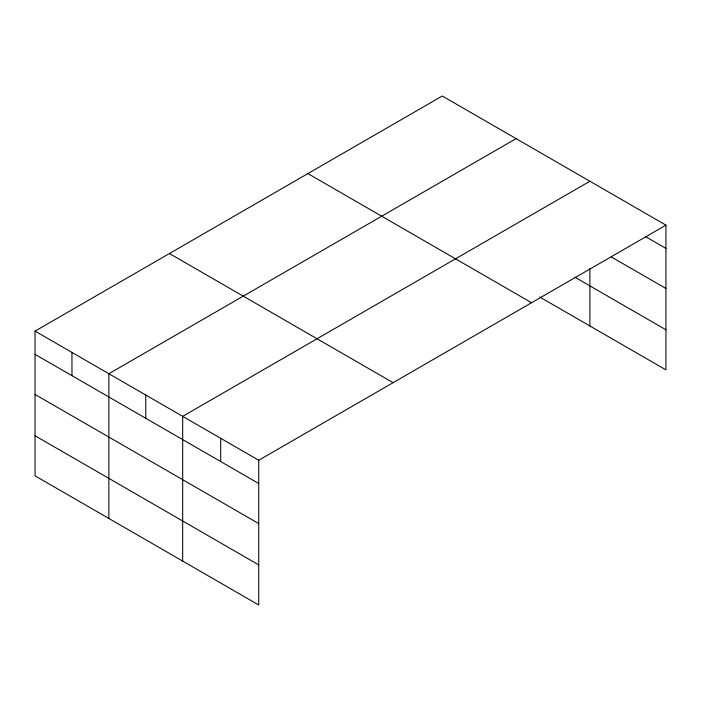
<?xml version="1.0" encoding="UTF-8"?>
<svg xmlns="http://www.w3.org/2000/svg" width="701" height="701" viewBox="0 0 701 701"><rect width="100%" height="100%" fill="white"/><g stroke="black" fill="none" stroke-linecap="round" stroke-linejoin="round"><path stroke-width="1.05" d="M665.95 225.152L442.27 96.011L35.05 331.117L35.05 475.848L258.73 604.989L258.73 460.259L665.95 225.152L665.95 369.883L539.744 297.022M516.085 138.632L108.865 373.729L108.865 518.468M589.9 181.244L182.681 416.35L182.681 561.08M645.542 236.623L665.95 248.399M611.228 256.899L665.95 288.488M574.759 277.149L665.95 329.794M307.888 173.594L531.568 302.736M169.432 253.534L393.112 382.676M35.05 331.117L258.73 460.259M35.05 354.364L258.73 483.506M35.05 394.453L258.73 523.594M35.05 435.759L258.73 564.901M589.9 268.501L589.9 325.974M220.71 438.3L220.71 461.556M145.773 395.04L145.773 418.287M71.958 352.419L71.958 375.675"/></g></svg>
